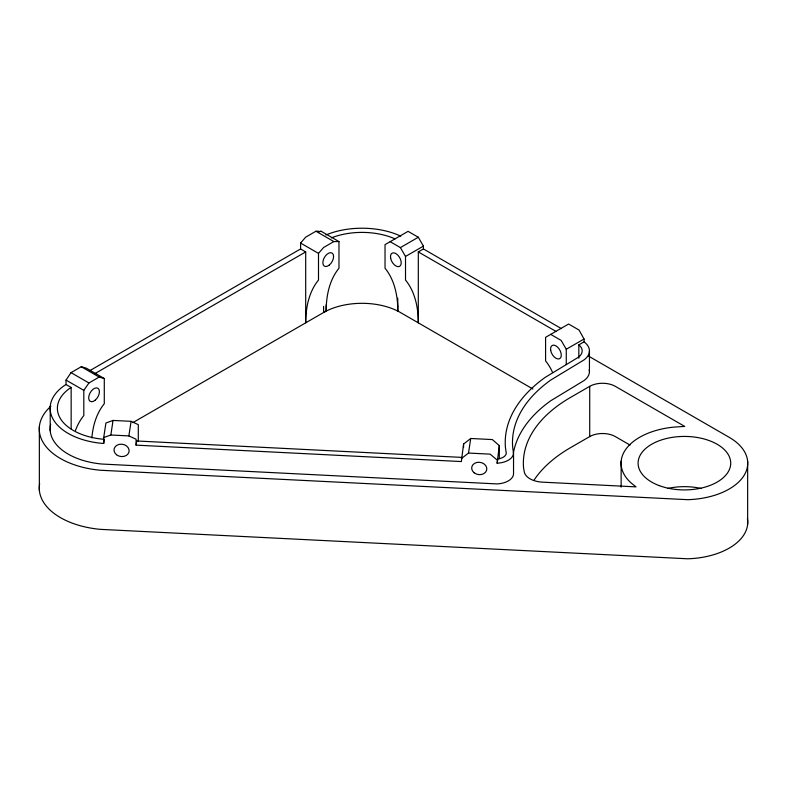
<?xml version="1.0" encoding="UTF-8"?>
<svg xmlns="http://www.w3.org/2000/svg" width="787" height="787" viewBox="0 0 787 787"><rect width="100%" height="100%" fill="white"/><g stroke="black" fill="none" stroke-linecap="round" stroke-linejoin="round"><path stroke-width="1.18" d="M532.907 389.004L397.828 311.013L397.74 298.184M91.863 437.897A113.308 65.419 60 0 1 104.287 403.741L104.287 378.537L86.373 368.198L81.258 366.722L71.027 372.635L66.029 380.091L66.029 384.528L63.836 385.935A61.514 35.513 0 0 0 102.015 443.356L103.707 443.465L103.707 437.552L105.911 423.012L113.053 420.425L131.085 421.33L138.296 424.655L138.296 441.625M103.707 443.465L104.337 439.303L103.146 439.225A54.264 31.332 0 0 1 69.463 388.571L71.155 387.479L66.029 384.528M103.707 437.552L110.849 434.995L113.053 420.425M499.302 458.791L499.302 445.629L492.357 439.579L470.724 438.487L463.573 444.035L461.369 461.566L136.082 445.137L136.082 439.225L128.871 435.909L131.085 421.33M136.082 445.137L136.712 440.976L461.999 457.404M461.369 458.605L468.511 453.056L470.724 438.487M552.602 372.556A113.308 65.419 -60 0 0 545.588 360.938L545.588 337.328L568.617 324.028L579.065 330.058L584.023 339.02L584.21 341.991A25.312 14.609 0 0 1 584.21 359.777L550.802 380.023A171.91 99.251 0 0 0 512.721 447.675L513.537 453.371A17.845 10.3 0 0 1 499.361 463.022L497.118 463.199L499.302 445.629M497.118 463.199L497.876 458.919A10.585 6.109 0 0 0 506.287 453.194L505.48 447.901A179.161 103.441 0 0 1 545.165 377.386L578.455 357.229A18.062 10.428 0 0 0 579.763 345.67L578.838 344.863L584.023 341.863M321.135 231.28L318.499 231.722L321.135 231.28L338.971 241.57L338.971 268.249A113.308 65.419 60 0 0 326.172 311.013L132.855 422.629M75.454 430.538A113.308 65.419 60 0 1 83.816 415.556L83.816 390.362L88.941 382.974L99.172 377.062L104.287 378.537M89.561 370.795L300.585 248.958L300.585 243.055L305.7 237.143L315.941 231.23L318.617 231.23M300.585 248.958L305.7 251.919L305.7 322.837A113.308 65.419 60 0 1 318.499 280.064L318.499 253.394L323.614 247.482L333.855 241.57L338.971 241.57M94.676 373.746L305.7 251.919M390.155 241.678L400.386 247.59L418.3 237.251L423.426 246.115L423.426 248.958L561.377 328.612M423.426 248.958L418.3 251.919L418.3 322.837A113.308 65.419 -60 0 0 405.512 280.064L405.512 256.454L423.426 246.115M323.614 306.379L323.614 312.498A54.283 31.342 0 0 1 397.258 310.826L397.828 311.013M566.266 364.617L566.266 349.271L584.023 339.02M589.719 386.338L570.526 397.425A161.04 92.974 0 0 0 523.581 468.039L524.28 471.895A19.921 11.5 0 0 0 542.361 482.146L636.044 486.878L631.272 483.09A63.334 36.566 0 0 1 674.498 427.056L684.729 426.426L615.316 386.338A18.091 10.447 0 0 0 589.719 386.338L589.719 436.578L570.526 447.655A161.04 92.974 0 0 0 534.058 480.08M110.849 434.995L128.871 435.909M468.511 453.056L490.144 454.148L497.118 460.021M418.3 237.251L408.069 231.339L385.03 244.639L385.03 268.249A113.308 65.419 -60 0 1 397.74 306.655M418.3 251.919L556.261 331.563M550.703 334.377L561.151 340.407L566.266 349.271M588.745 356.226L729.185 437.316A63.334 36.566 0 0 1 743.528 476.273A63.334 36.566 0 0 1 687.72 499.686L100.313 470.242A72.384 41.79 0 0 1 50.929 406.21M315.941 231.23L333.855 241.57M300.585 243.055L318.499 253.394M630.033 445.078L615.316 436.578A18.091 10.447 0 0 0 589.719 436.578M81.258 366.722L99.172 377.062M71.027 372.635L88.941 382.974M66.029 380.091L83.816 390.362M400.386 247.59L405.512 256.454M747.65 461.251L747.65 524.181M621.14 461.251L621.14 487.133M589.443 350.884L589.443 371.572M578.838 344.863L578.838 358.203M513.537 453.371L513.537 474.059A17.845 10.3 0 0 1 496.774 483.907L102.015 464.045A61.514 35.513 0 0 1 50.653 424.331M463.573 444.035L463.573 447.596M397.74 306.782L397.74 311.072M326.172 304.903L326.172 311.013M71.155 387.479L71.155 428.925M50.211 406.426L50.211 430.823M39.35 426.78L39.35 490.262M747.394 518.446A63.334 36.566 0 0 1 687.72 558.79L100.313 529.346A72.384 41.79 0 0 1 39.645 483.7M667.799 488.432A46.325 26.748 0 0 1 701.001 488.432M331.258 237.91A54.283 31.342 0 0 1 395.054 238.874M325.838 234.998A61.524 35.523 0 0 1 400.721 236.13M589.227 369.664A25.312 14.609 0 0 1 584.21 380.465L550.802 400.711A171.91 99.251 0 0 0 513.331 453.371M659.172 485.599A46.325 26.748 0 0 0 730.661 464.566A46.325 26.748 0 0 0 663.372 439.343A46.325 26.748 0 0 0 659.172 485.599M116.515 454.748A7.604 6.178 8.6 0 0 128.979 452.053A7.604 6.178 8.6 0 0 119.24 444.37A7.604 6.178 8.6 0 0 116.515 454.748M474.177 472.81A7.604 6.178 8.6 0 0 486.651 470.124A7.604 6.178 8.6 0 0 476.902 462.441A7.604 6.178 8.6 0 0 474.177 472.81M550.674 350.313A7.604 4.388 60 0 0 559.527 358.744A7.604 4.388 60 0 0 557.589 347.116A7.604 4.388 60 0 0 550.674 350.313M390.637 258.195A7.604 4.388 60 0 0 399.57 266.38A7.604 4.388 60 0 0 397.376 254.673A7.604 4.388 60 0 0 390.637 258.195M329.34 265.022A7.604 4.388 -60 0 0 332.212 253.139A7.604 4.388 -60 0 0 323.113 260.635A7.604 4.388 -60 0 0 329.34 265.022M95.168 400.219A7.604 4.388 -60 0 0 98.05 388.335A7.604 4.388 -60 0 0 88.941 395.822A7.604 4.388 -60 0 0 95.168 400.219"/></g></svg>
